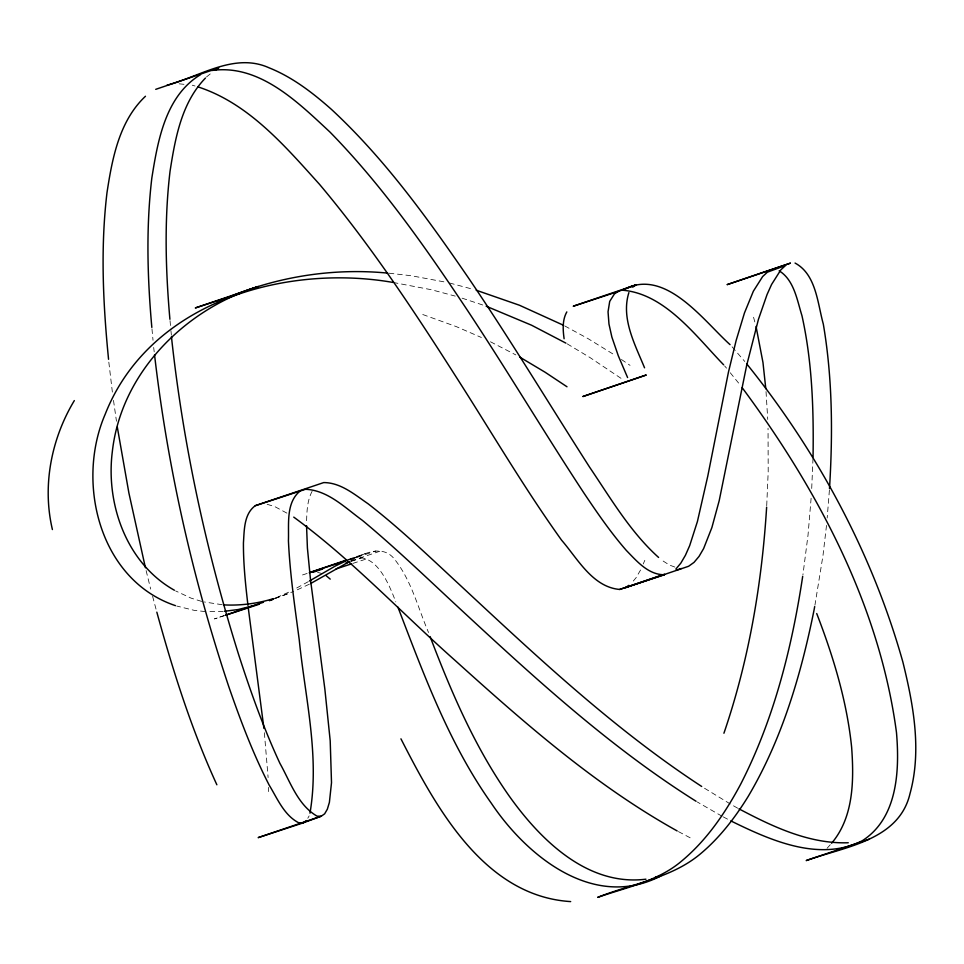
<?xml version="1.0" encoding="UTF-8"?>
<svg xmlns="http://www.w3.org/2000/svg" width="964" height="964" viewBox="0 0 964 964"><rect width="100%" height="100%" fill="white"/><g stroke="black" fill="none" stroke-linecap="round" stroke-linejoin="round"><path stroke-width="0.72" stroke-dasharray="4.82 3.62" d="M813.001 458.382L811.664 489.543M766.717 505.702L768.2 471.601L768.043 428.209M811.11 498.255L808.025 535.08L802.916 574.893M829.401 490.098L827.184 518.005M826.51 525.404L823.015 555.348L814.942 605.127M643.229 563.964L644.832 560.337M312.095 491.339C306.817 501.328 306.817 513.173 306.528 524.223M307.781 818.231L309.155 815.906M640.566 570.001L635.963 577.858L631.806 582.798M827.064 848.32L830.691 844.247M206.477 76.987L211.935 72.529M308.347 581.629L294.984 588.944M350.306 561.12C362.741 553.637 381.25 544.588 393.276 557.698C411.17 579.135 417.725 607.344 428.546 632.529M309.348 584.196L294.96 590.896M288.585 592.221L274.306 598.608M275.017 598.56L293.731 591.39M274.692 598.439L287.621 593.92M302.515 574.954L307.89 573.206M348.763 559.253L365.573 553.541L347.377 560.253C374.454 547.697 388.239 582.377 395.794 601.885M349.329 559.951L375.948 550.914M351.209 560.988L380.635 550.986M224.251 615.574L214.442 618.9L224.251 615.695M349.932 559.421L352.74 558.505M351.221 561.385L362.44 557.71M352.836 563.422L366.85 558.819M274.885 598.246L277.499 597.487M223.202 611.369L206.694 611.61M389.119 273.21L411.399 275.752L445.175 282.066M179.184 83.82L184.992 84.434M222.142 604.717L204.38 601.982M205.308 611.586L194.33 610.381L176.798 606.055M393.204 282.464L431.318 289.718L455.237 296.105M317.59 572.411L322 573.52M449.525 283.006L473.445 289.393M192.258 85.206L195.041 86.013M462.105 298.165L484.796 305.684M267.161 504.305L274.824 506.618L289.971 514.788M201.657 601.416L191.005 598.102L175.641 590.932M422.75 314.517L456.394 326.651L481.373 337.484M674.884 567.085L669.281 564.976L661.678 560.108M490.483 341.786L515.836 354.909M564.82 325.977L587.992 338.593L615.333 355.451M737.689 808.181L731.471 804.675M722.012 816.231L697.297 801.988M723.277 816.894L729.603 820.231M678.427 831.595L692.333 838.945M567.193 343.847L589.92 357.511L621.105 378.382M730.242 803.952L702.937 787.275M621.394 359.488L630.046 365.356M732.098 346.835L744.75 361.452M724.603 365.922L726.555 368.164M730.254 372.755L739.533 384.202M753.559 317.264L755.33 323.82M152.601 596.306L156.445 610.718M146.118 570.604L150.685 589.1M113.499 400.373L116.463 421.208M153.674 347.462L154.204 351.86M108.824 362.163L112.643 394.409M264.365 732.748L268.113 777.587M170.038 320.699L170.833 329.29M170.953 330.724L171.351 335.014M151.963 328.844L153.023 340.304M766.031 391.601L767.742 419.436M268.438 787.395L268.57 791.601"/><path stroke-width="1.45" d="M813.05 456.9C813.761 409.652 812.254 361.934 801.952 315.662C797.071 300.081 794.143 280.078 779.177 270.824M766.633 507.148C761.861 583.871 748.847 660.412 723.916 733.243M829.498 488.64C832.86 433.8 832.571 378.358 823.304 324.061C817.544 303.323 816.207 274.391 795.059 263.064M802.699 576.315C791.854 648.001 773.839 719.518 740.605 784.322C725.422 812.7 706.949 839.921 682.078 860.695C658.243 881.241 626.576 887.241 597.716 897.351C632.01 883.602 671.161 878.373 700.286 853.984C719.554 837.897 734.99 817.809 748.124 796.529C782.117 739.183 801.12 674.366 814.182 609.381L814.688 606.549M309.974 813.17C319.831 755.692 304.986 697.165 299.25 639.879C294.876 606.922 289.935 573.966 288.429 540.72C289.031 524.211 285.742 502.702 300.129 490.989M566.82 311.914C562.229 320.048 562.868 329.821 564.109 338.75M628.889 292.598C620.78 318.277 634.975 344.413 644.554 367.814M74.324 400.59C51.285 438.813 42.079 485.832 52.405 529.549M675.836 569.085L680.813 563.157L685.416 555.3L689.682 545.636L697.418 521.512L707.805 475.987L728.435 372.2L736.159 340.425L744.473 312.926L753.354 291.224L762.644 276.548L767.38 272.173L785.588 265.449L780.852 269.836L771.562 284.5L767.055 294.55L758.451 319.325L746.642 365.489L719.204 500.665L711.878 527.597L703.624 548.576L699.021 556.445L694.032 562.374L688.621 566.266L625.564 587.678L628.817 585.341M831.607 843.235C853.875 817.038 853.984 779.78 851.634 747.257C846.91 701.202 833.33 656.58 816.725 613.55M145.468 96.255C119.187 120.982 112.186 158.602 106.98 192.764C100.377 248.073 103.064 304.009 108.558 359.295M205.453 78.06C181.437 102.702 175.147 138.623 170.038 171.339C164.181 220.443 165.603 270.101 169.905 319.265M701.684 786.467C613.514 728.832 536.538 656.279 459.647 584.787C429.715 557.132 400.325 528.754 368.067 503.762C354.692 494.64 340.786 482.578 323.711 482.578L255.279 505.69C243.832 514.041 244.338 530.116 243.434 542.84C243.314 563.759 245.519 584.594 247.965 605.332M306.419 820.569L303.009 822.931L258.159 837.632L321.217 816.219L324.627 813.857L327.35 809.194L329.399 802.349L331.508 782.684L330.206 740.822L324.844 688.971L310.492 579.605L307.408 547.998L306.54 525.621M200.572 74.638C165.434 95.846 157.771 140.756 151.83 178.063C145.938 227.637 147.42 277.777 151.83 327.411M215.358 70.227L218.78 67.914L155.722 89.339M632.661 287.164L636.312 284.802L618.105 291.514L614.466 293.875L609.706 301.407L608.043 311.806L608.971 324.049L611.863 337.038L618.273 355.728L627.588 377.551M309.504 580.967L335.424 565.964L347.377 560.253L309.287 572.749M349.197 561.735L310.625 583.545M869.251 839.162L806.193 860.575C843.898 846.874 898.906 840.849 909.98 793.734C921.897 750.39 913.402 704.696 902.858 661.979C872.275 553.203 817.4 451.574 746.606 363.741M393.204 282.464C283.681 263.341 148.974 302.901 105.197 414.231C75.602 482.687 99.509 580.171 175.46 605.645M273.089 599.114L269.426 600.632L273.619 599.078M222.877 299.647C274.523 277.054 331.592 267.655 387.721 273.113M166.977 85.194C199.982 76.638 234.469 52.08 269.209 67.866C292.55 77.228 312.661 92.773 331.351 109.306C384.949 158.964 427.811 218.72 468.998 278.704C510.86 340.461 549.372 404.374 589.607 467.178C610.79 498.448 630.263 531.947 658.593 557.445M636.312 284.802L573.255 306.215L618.105 291.514M309.528 572.58L345.956 560.205M312.89 572.327L322.699 568.989M225.648 615.104L263.485 602.247M197.825 86.832C248.507 103.22 284.814 145.877 319.397 184.196C369.79 244.013 413.002 309.396 455.032 375.237C490.423 430.306 523.452 486.965 561.614 540.214C577.701 558.783 592.547 587.052 619.659 589.45L664.497 574.219M677.102 569.929L681.307 568.507M240.181 293.249L195.318 307.95L258.376 286.537C184.666 309.396 121.078 372.923 112.33 451.598C105.654 504.16 126.561 563.41 174.4 590.245M255.279 505.69L305.504 489.29C327.953 490.194 345.124 507.883 362.331 520.307C396.216 548.48 427.92 579.111 460.238 609.031C534.61 677.969 609.899 747.124 696.068 801.265M345.618 563.217L349.824 561.843M336.014 568.929L351.438 563.88M225.648 615.225L259.292 604.199L238.18 609.537L224.576 611.272M619.659 589.45L664.509 574.749C648.278 574.918 636.734 561.06 626.335 550.432C610.622 532.405 597.09 512.643 583.786 492.821C544.214 432.571 507.329 370.61 467.54 310.492C425.883 247.953 382.612 185.847 329.905 131.996C297.888 102.268 259.473 63.769 211.827 70.493M273.583 598.62C257.424 603.56 240.41 605.79 223.515 604.874M655.375 877.192L660.774 875.939C594.077 910.703 527.091 856.61 491.303 803.205C449.103 743.714 423.847 674.692 397.915 607.127M645.928 879.192C587.666 886.458 540.635 840.138 509.51 796.481C475.011 747.594 451.309 692.224 430.089 636.577M848.26 842.753C809.29 844.115 772.622 826.654 738.954 808.844M570.676 901.593C484.036 896.159 436.005 807.41 400.94 738.822M476.192 290.212L519.451 305.239L563.554 325.302M486.169 306.203L531.586 325.229L565.892 343.124M730.857 820.906C770.26 840.271 819.328 862.346 862.214 840.777C897.773 818.123 899.665 770.308 896.484 732.556C879.674 605.898 817.412 489.194 742.172 387.685M677.162 830.932C595.318 785.395 524.524 723.048 455.297 660.617C401.41 612.887 351.993 559.723 293.743 517.114M519.741 357.09L545.07 372.212L566.989 386.769M326.194 575.737L330.218 579.111M730.049 344.642C703.226 320.518 664.521 266.221 622.636 290.224C665.196 293.719 696.104 336.472 723.627 364.79M216.864 784.78C191.39 729.314 173.002 670.908 156.831 612.152M756.041 326.435L762.97 362.512L765.79 388.673M145.419 567.76L128.911 493.062L117.319 427.16M248.314 608.212L263.919 728.41M154.541 354.788C167.628 467.697 192.848 579.195 228.89 686.971C240.494 720.397 252.99 753.643 269.197 785.142C277.403 798.614 284.139 815.387 298.912 822.894L303.009 822.931L321.217 816.219L317.12 816.183C297.852 805.145 290.26 781.792 279.922 763.368C263.546 728.097 250.507 691.405 238.578 654.436C206.561 552.3 183.654 447.176 171.881 340.75L171.484 336.448M790.335 263.172L727.278 284.585L790.335 263.172M646.049 375.068L582.991 396.493L646.049 375.068"/></g></svg>
